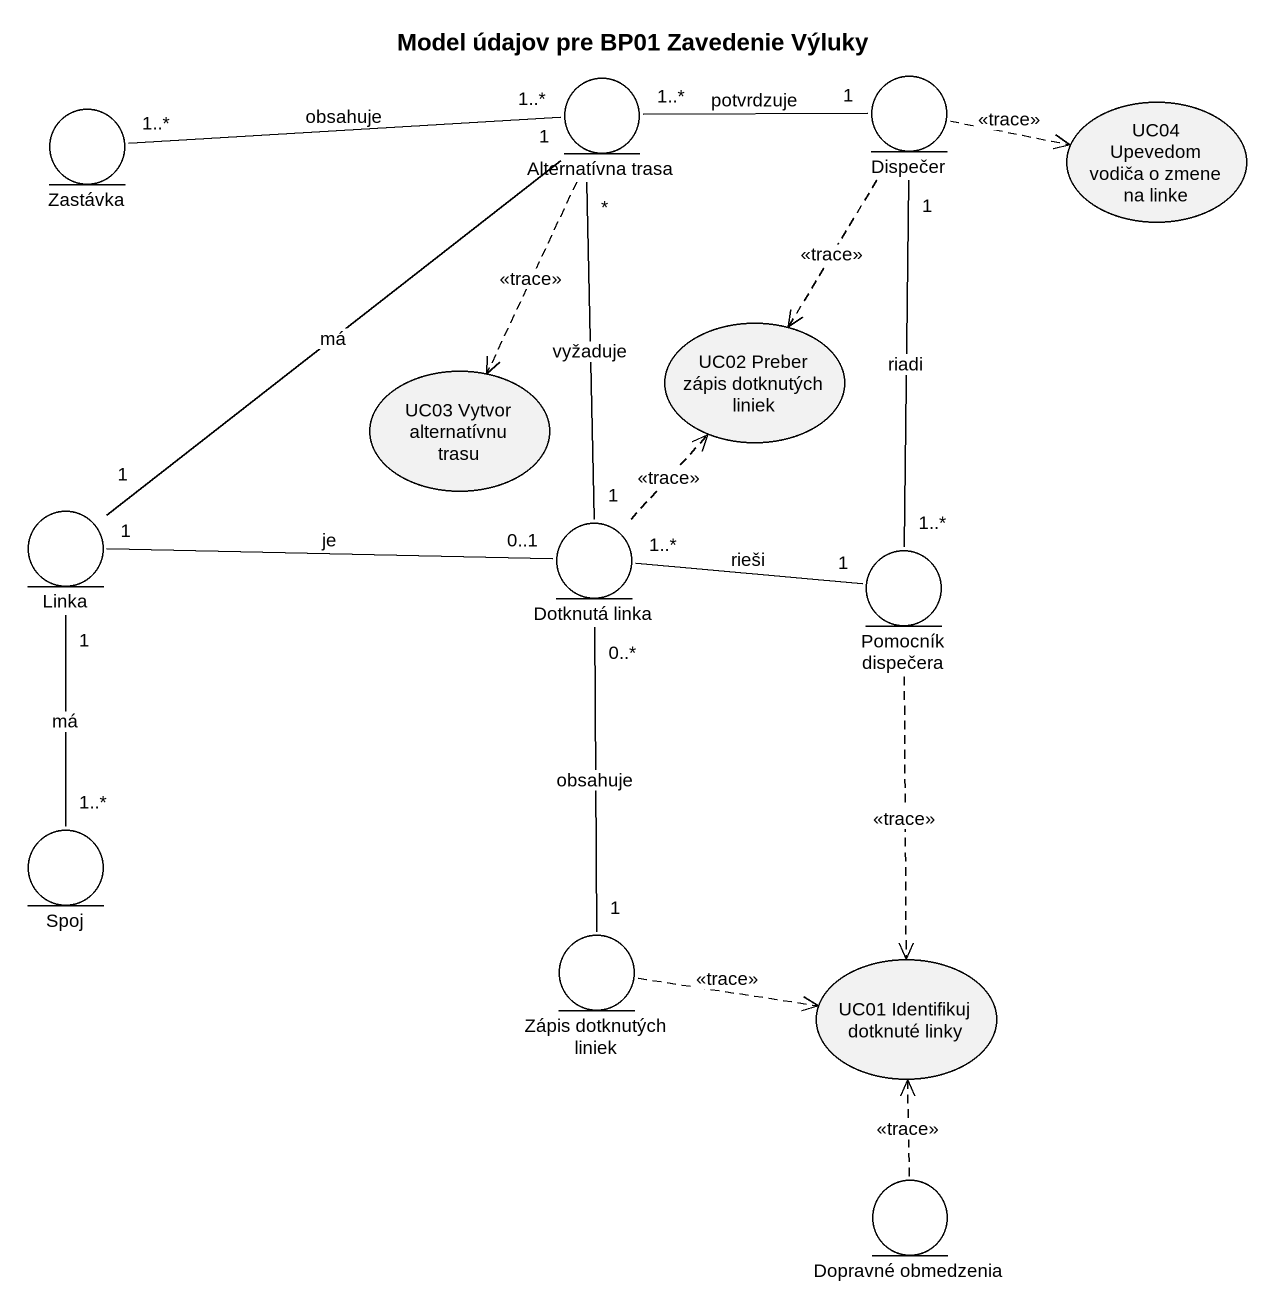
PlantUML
@startuml
title Model údajov pre BP01 Zavedenie Výluky
entity "Alternatívna trasa" as Alternatívna_trasa
entity Dispečer
usecase "UC04 Upevedom vodiča o zmene na linke" as UC04_Upevedom_vodiča_o
entity Zastávka
usecase "UC02 Preber zápis dotknutých liniek" as UC02_Preber_zápis
usecase "UC03 Vytvor alternatívnu trasu" as UC03_Vytvor_alternatívnu
entity Linka
entity "Dotknutá linka" as Dotknutá_linka
entity "Pomocník dispečera" as Pomocník_dispečera
entity Spoj
entity "Zápis dotknutých liniek" as Zápis_dotknutých_liniek
usecase "UC01 Identifikuj dotknuté linky" as UC01_Identifikuj_dotknuté
entity "Dopravné obmedzenia" as Dopravné_obmedzenia
Alternatívna_trasa "1..*" -left- "1..*" Zastávka : obsahuje
Alternatívna_trasa ..> UC03_Vytvor_alternatívnu : <<trace>>
Dispečer "1" -left- "1..*" Alternatívna_trasa : potvrdzuje
Dispečer .right.> UC04_Upevedom_vodiča_o : <<trace>>
Dispečer ..> UC02_Preber_zápis : <<trace>>
Linka "1" -up- "1" Alternatívna_trasa : má
Linka "1" -right- "0..1" Dotknutá_linka : je
Dotknutá_linka "1" -up- "*" Alternatívna_trasa : vyžaduje
Dotknutá_linka .up.> UC02_Preber_zápis : <<trace>>
Pomocník_dispečera "1..*" -up- "1" Dispečer : riadi
Pomocník_dispečera "1" -left- "1..*" Dotknutá_linka : rieši
Pomocník_dispečera ..> UC01_Identifikuj_dotknuté : <<trace>>
Spoj "1..*" -up- "1" Linka : má
Zápis_dotknutých_liniek "1" -up- "0..*" Dotknutá_linka : obsahuje
Zápis_dotknutých_liniek .right.> UC01_Identifikuj_dotknuté : <<trace>>
Dopravné_obmedzenia .up.> UC01_Identifikuj_dotknuté : <<trace>>
@enduml
